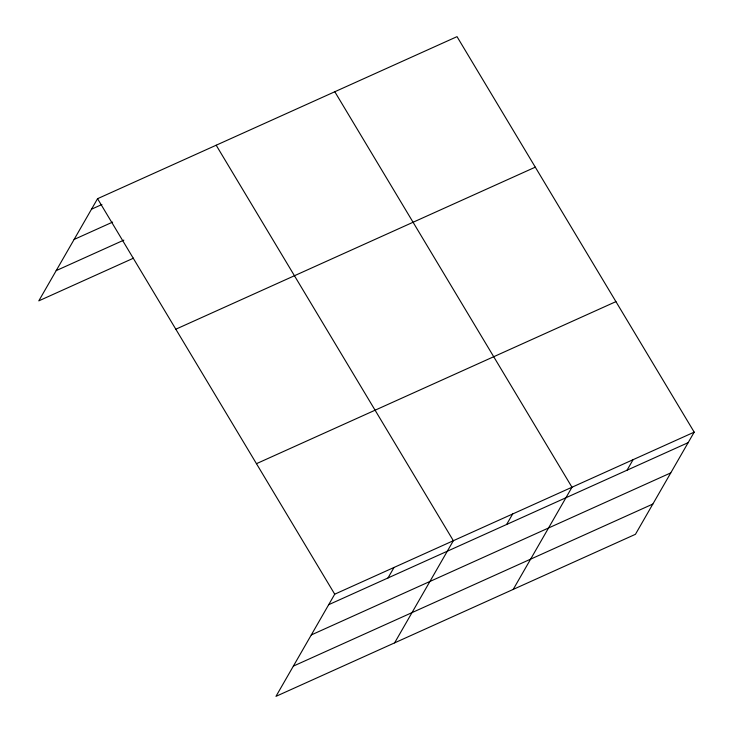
<?xml version="1.0" encoding="UTF-8"?>
<svg xmlns="http://www.w3.org/2000/svg" width="733" height="733" viewBox="0 0 733 733"><rect width="100%" height="100%" fill="white"/><g stroke="black" fill="none" stroke-linecap="round" stroke-linejoin="round"><path stroke-width="1.1" d="M694.197 432.14L334.724 594.188L275.974 696.35L635.447 534.302L694.197 432.14L457.026 36.65L97.553 198.698L38.803 300.86L133.498 258.172M387.995 577.961L394.033 567.452M394.601 642.878L453.351 540.707L216.18 145.226M506.622 524.48L512.66 513.97M513.228 589.396L571.978 487.234L334.807 91.744M627.045 470.192L633.083 459.683M91.506 209.207L101.914 204.516M74.115 239.453L112.616 222.099M56.194 270.614L123.831 240.131M175.819 329.209L535.292 167.161M256.458 463.677L615.931 301.63M328.677 604.698L688.15 442.65M311.287 634.943L670.759 472.895M293.365 666.105L652.837 504.057M97.553 198.698L334.724 594.188"/></g></svg>
